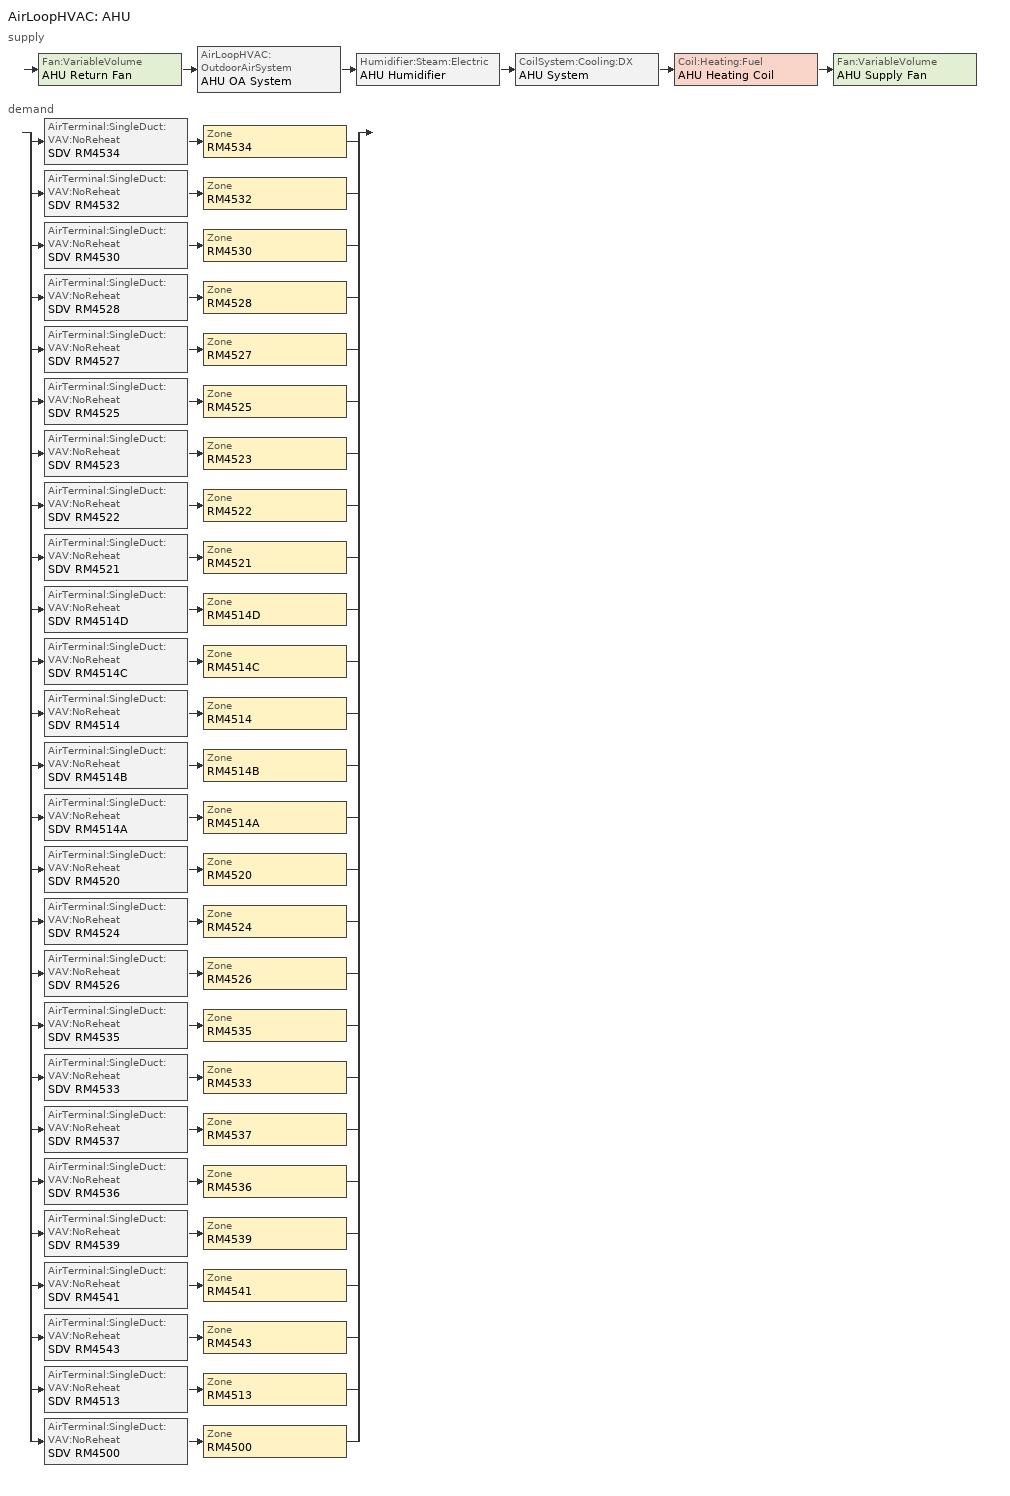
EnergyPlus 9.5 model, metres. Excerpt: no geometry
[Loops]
AirLoopHVAC 'AHU'
 supply: Fan:VariableVolume 'AHU Return Fan' > AirLoopHVAC:OutdoorAirSystem 'AHU OA System' > Humidifier:Steam:Electric 'AHU Humidifier' > CoilSystem:Cooling:DX 'AHU System' > Coil:Heating:Fuel 'AHU Heating Coil' > Fan:VariableVolume 'AHU Supply Fan'
 demand: split
  | AirTerminal:SingleDuct:VAV:NoReheat 'SDV RM4534' > Zone 'RM4534'
  | AirTerminal:SingleDuct:VAV:NoReheat 'SDV RM4532' > Zone 'RM4532'
  | AirTerminal:SingleDuct:VAV:NoReheat 'SDV RM4530' > Zone 'RM4530'
  | AirTerminal:SingleDuct:VAV:NoReheat 'SDV RM4528' > Zone 'RM4528'
  | AirTerminal:SingleDuct:VAV:NoReheat 'SDV RM4527' > Zone 'RM4527'
  | AirTerminal:SingleDuct:VAV:NoReheat 'SDV RM4525' > Zone 'RM4525'
  | AirTerminal:SingleDuct:VAV:NoReheat 'SDV RM4523' > Zone 'RM4523'
  | AirTerminal:SingleDuct:VAV:NoReheat 'SDV RM4522' > Zone 'RM4522'
  | AirTerminal:SingleDuct:VAV:NoReheat 'SDV RM4521' > Zone 'RM4521'
  | AirTerminal:SingleDuct:VAV:NoReheat 'SDV RM4514D' > Zone 'RM4514D'
  | AirTerminal:SingleDuct:VAV:NoReheat 'SDV RM4514C' > Zone 'RM4514C'
  | AirTerminal:SingleDuct:VAV:NoReheat 'SDV RM4514' > Zone 'RM4514'
  | AirTerminal:SingleDuct:VAV:NoReheat 'SDV RM4514B' > Zone 'RM4514B'
  | AirTerminal:SingleDuct:VAV:NoReheat 'SDV RM4514A' > Zone 'RM4514A'
  | AirTerminal:SingleDuct:VAV:NoReheat 'SDV RM4520' > Zone 'RM4520'
  | AirTerminal:SingleDuct:VAV:NoReheat 'SDV RM4524' > Zone 'RM4524'
  | AirTerminal:SingleDuct:VAV:NoReheat 'SDV RM4526' > Zone 'RM4526'
  | AirTerminal:SingleDuct:VAV:NoReheat 'SDV RM4535' > Zone 'RM4535'
  | AirTerminal:SingleDuct:VAV:NoReheat 'SDV RM4533' > Zone 'RM4533'
  | AirTerminal:SingleDuct:VAV:NoReheat 'SDV RM4537' > Zone 'RM4537'
  | AirTerminal:SingleDuct:VAV:NoReheat 'SDV RM4536' > Zone 'RM4536'
  | AirTerminal:SingleDuct:VAV:NoReheat 'SDV RM4539' > Zone 'RM4539'
  | AirTerminal:SingleDuct:VAV:NoReheat 'SDV RM4541' > Zone 'RM4541'
  | AirTerminal:SingleDuct:VAV:NoReheat 'SDV RM4543' > Zone 'RM4543'
  | AirTerminal:SingleDuct:VAV:NoReheat 'SDV RM4513' > Zone 'RM4513'
  | AirTerminal:SingleDuct:VAV:NoReheat 'SDV RM4500' > Zone 'RM4500'
[DesignSpecification:OutdoorAir] Outdoor Air Method=Sum; Outdoor Air Flow per Person {m3/s-person}=0.003125; Outdoor Air Flow per Zone Floor Area {m3/s-m2}=0.000375
SZ DSOA RM4534; SZ DSOA RM4532; SZ DSOA RM4530; SZ DSOA RM4528; SZ DSOA RM4527; SZ DSOA RM4525; SZ DSOA RM4523; SZ DSOA RM4522; SZ DSOA RM4521; SZ DSOA RM4514D; SZ DSOA RM4514C; SZ DSOA RM4514; SZ DSOA RM4514B; SZ DSOA RM4514A; SZ DSOA RM4520; SZ DSOA RM4524; SZ DSOA RM4526; SZ DSOA RM4535; SZ DSOA RM4533; SZ DSOA RM4537; SZ DSOA RM4536; SZ DSOA RM4539; SZ DSOA RM4541; SZ DSOA RM4543; SZ DSOA RM4513; SZ DSOA RM4500
[DesignSpecification:ZoneAirDistribution] Zone Air Distribution Effectiveness in Cooling Mode=1; Zone Air Distribution Effectiveness in Heating Mode=1
SZ DSZAD RM4534; SZ DSZAD RM4532; SZ DSZAD RM4530; SZ DSZAD RM4528; SZ DSZAD RM4527; SZ DSZAD RM4525; SZ DSZAD RM4523; SZ DSZAD RM4522; SZ DSZAD RM4521; SZ DSZAD RM4514D; SZ DSZAD RM4514C; SZ DSZAD RM4514; SZ DSZAD RM4514B; SZ DSZAD RM4514A; SZ DSZAD RM4520; SZ DSZAD RM4524; SZ DSZAD RM4526; SZ DSZAD RM4535; SZ DSZAD RM4533; SZ DSZAD RM4537; SZ DSZAD RM4536; SZ DSZAD RM4539; SZ DSZAD RM4541; SZ DSZAD RM4543; SZ DSZAD RM4513; SZ DSZAD RM4500
[Sizing:Zone] Zone Cooling Design Supply Air Temperature Input Method=SupplyAirTemperature; Zone Cooling Design Supply Air Temperature {C}=12.8; Zone Heating Design Supply Air Temperature Input Method=SupplyAirTemperature; Zone Heating Design Supply Air Temperature {C}=35; Zone Cooling Design Supply Air Humidity Ratio {kgWater/kgDryAir}=0.008; Zone Heating Design Supply Air Humidity Ratio {kgWater/kgDryAir}=0.008; Cooling Design Air Flow Method=Flow/Zone; Heating Design Air Flow Method=Flow/Zone
Name | Design Specification Outdoor Air Object | Cooling Design Air Flow Rate {m3/s} | Cooling Minimum Air Flow {m3/s} | Heating Design Air Flow Rate {m3/s} | Design Specification Zone Air Distribution Object
RM4534 | SZ DSOA RM4534 | 0.107 | 0.00623 | 0.107 | SZ DSZAD RM4534
RM4532 | SZ DSOA RM4532 | 0.17 | 0.00645 | 0.17 | SZ DSZAD RM4532
RM4530 | SZ DSOA RM4530 | 0.17 | 0.00672 | 0.17 | SZ DSZAD RM4530
RM4528 | SZ DSOA RM4528 | 0.17 | 0.00635 | 0.17 | SZ DSZAD RM4528
RM4527 | SZ DSOA RM4527 | 0.107 | 0.00652 | 0.107 | SZ DSZAD RM4527
RM4525 | SZ DSOA RM4525 | 0.382 | 0.03755 | 0.382 | SZ DSZAD RM4525
RM4523 | SZ DSOA RM4523 | 0.106 | 0.00684 | 0.106 | SZ DSZAD RM4523
RM4522 | SZ DSOA RM4522 | 0.17 | 0.00666 | 0.17 | SZ DSZAD RM4522
RM4521 | SZ DSOA RM4521 | 0.106 | 0.00731 | 0.106 | SZ DSZAD RM4521
RM4514D | SZ DSOA RM4514D | 0.17 | 0.00641 | 0.17 | SZ DSZAD RM4514D
RM4514C | SZ DSOA RM4514C | 0.212 | 0.00653 | 0.212 | SZ DSZAD RM4514C
RM4514 | SZ DSOA RM4514 | 0.416 | 0.02056 | 0.416 | SZ DSZAD RM4514
RM4514B | SZ DSOA RM4514B | 0.17 | 0.00607 | 0.17 | SZ DSZAD RM4514B
RM4514A | SZ DSOA RM4514A | 0.063 | 0.00597 | 0.063 | SZ DSZAD RM4514A
RM4520 | SZ DSOA RM4520 | 0.063 | 0.00625 | 0.063 | SZ DSZAD RM4520
RM4524 | SZ DSOA RM4524 | 0.106 | 0.00648 | 0.106 | SZ DSZAD RM4524
RM4526 | SZ DSOA RM4526 | 0.063 | 0.00564 | 0.063 | SZ DSZAD RM4526
RM4535 | SZ DSOA RM4535 | 0.063 | 0.00574 | 0.063 | SZ DSZAD RM4535
RM4533 | SZ DSOA RM4533 | 0.295 | 0.03078 | 0.295 | SZ DSZAD RM4533
RM4537 | SZ DSOA RM4537 | 0.295 | 0.02168 | 0.295 | SZ DSZAD RM4537
RM4536 | SZ DSOA RM4536 | 0.53 | 0.05078 | 0.53 | SZ DSZAD RM4536
RM4539 | SZ DSOA RM4539 | 0.094 | 0.0075 | 0.094 | SZ DSZAD RM4539
RM4541 | SZ DSOA RM4541 | 0.094 | 0.0076 | 0.094 | SZ DSZAD RM4541
RM4543 | SZ DSOA RM4543 | 0.232 | 0.011 | 0.232 | SZ DSZAD RM4543
RM4513 | SZ DSOA RM4513 | 0.232 | 0.01389 | 0.232 | SZ DSZAD RM4513
RM4500 | SZ DSOA RM4500 | 0.381 | 0.02887 | 0.381 | SZ DSZAD RM4500
[Sizing:System]
AHU: Type of Load to Size On=Total; Design Outdoor Air Flow Rate {m3/s}=5.147; Preheat Design Temperature {C}=2; Preheat Design Humidity Ratio {kgWater/kgDryAir}=0.008; Precool Design Temperature {C}=11; Precool Design Humidity Ratio {kgWater/kgDryAir}=0.008; Central Cooling Design Supply Air Temperature {C}=12.8; Central Heating Design Supply Air Temperature {C}=18.3; Type of Zone Sum to Use=NonCoincident; 100% Outdoor Air in Cooling=No; 100% Outdoor Air in Heating=No; Central Cooling Design Supply Air Humidity Ratio {kgWater/kgDryAir}=0.008; Central Heating Design Supply Air Humidity Ratio {kgWater/kgDryAir}=0.008; Cooling Supply Air Flow Rate Method=DesignDay; Heating Supply Air Flow Rate Method=DesignDay; System Outdoor Air Method=ZoneSum; Zone Maximum Outdoor Air Fraction=1; Cooling Design Capacity Method=CoolingDesignCapacity; Cooling Design Capacity {W}=89982; Heating Design Capacity Method=HeatingDesignCapacity; Heating Design Capacity {W}=43279; Central Cooling Capacity Control Method=OnOff
[ZoneControl:Thermostat] Control Type Schedule=HVACTemplate-Always 4; Control 1=tZaSet
Name | Zone or ZoneList
Thermostat RM4534 | RM4534
Thermostat RM4532 | RM4532
Thermostat RM4530 | RM4530
Thermostat RM4528 | RM4528
Thermostat RM4527 | RM4527
Thermostat RM4525 | RM4525
Thermostat RM4523 | RM4523
Thermostat RM4522 | RM4522
Thermostat RM4521 | RM4521
Thermostat RM4514D | RM4514D
Thermostat RM4514C | RM4514C
Thermostat RM4514 | RM4514
Thermostat RM4514B | RM4514B
Thermostat RM4514A | RM4514A
Thermostat RM4520 | RM4520
Thermostat RM4524 | RM4524
Thermostat RM4526 | RM4526
Thermostat RM4535 | RM4535
Thermostat RM4533 | RM4533
Thermostat RM4537 | RM4537
Thermostat RM4536 | RM4536
Thermostat RM4539 | RM4539
Thermostat RM4541 | RM4541
Thermostat RM4543 | RM4543
Thermostat RM4513 | RM4513
Thermostat RM4500 | RM4500
[ThermostatSetpoint:DualSetpoint]
tZaSet: Heating Setpoint Temperature Schedule=tSetHtg; Cooling Setpoint Temperature Schedule=tSetClg
[ZoneHVAC:Baseboard:Convective:Electric] Availability Schedule=heatAvail; Heating Design Capacity Method=HeatingDesignCapacity; Efficiency=1
Name | Heating Design Capacity {W}
Baseboard RM4534; Baseboard RM4527; Baseboard RM4514B | 630
Baseboard RM4532 | 1500
Baseboard RM4530; Baseboard RM4528; Baseboard RM4522 | 932
Baseboard RM4525 | 1398
Baseboard RM4523 | 466
Baseboard RM4521; Baseboard RM4514D | 755
Baseboard RM4514C | 1260
Baseboard RM4514 | 2205
Baseboard RM4514A; Baseboard RM4520; Baseboard RM4524 | 130
Baseboard RM4526 | 100
Baseboard RM4535; Baseboard RM4537 | 207
Baseboard RM4536 | 1994
Baseboard RM4539; Baseboard RM4541 | 260
Baseboard RM4543 | 200
Baseboard RM4513 | 230
Baseboard RM4533 | 390
[AirTerminal:SingleDuct:VAV:NoReheat] Zone Minimum Air Flow Input Method=FixedFlowRate
Name | Maximum Air Flow Rate {m3/s} | Fixed Minimum Air Flow Rate {m3/s}
SDV RM4534 | 0.107 | 0.00623
SDV RM4532 | 0.17 | 0.00645
SDV RM4530 | 0.17 | 0.00672
SDV RM4528 | 0.17 | 0.00635
SDV RM4527 | 0.107 | 0.00652
SDV RM4525 | 0.382 | 0.03755
SDV RM4523 | 0.106 | 0.00684
SDV RM4522 | 0.17 | 0.00666
SDV RM4521 | 0.106 | 0.00731
SDV RM4514D | 0.17 | 0.00641
SDV RM4514C | 0.212 | 0.00653
SDV RM4514 | 0.416 | 0.02056
SDV RM4514B | 0.17 | 0.00607
SDV RM4514A | 0.063 | 0.00597
SDV RM4520 | 0.063 | 0.00625
SDV RM4524 | 0.106 | 0.00648
SDV RM4526 | 0.063 | 0.00564
SDV RM4535 | 0.063 | 0.00574
SDV RM4533 | 0.295 | 0.03078
SDV RM4537 | 0.295 | 0.02168
SDV RM4536 | 0.53 | 0.05078
SDV RM4539 | 0.094 | 0.0075
SDV RM4541 | 0.094 | 0.0076
SDV RM4543 | 0.232 | 0.011
SDV RM4513 | 0.232 | 0.01389
SDV RM4500 | 0.381 | 0.02887
[Zone equipment]
RM4534: SDV RM4534, Baseboard RM4534
RM4532: SDV RM4532, Baseboard RM4532
RM4530: SDV RM4530, Baseboard RM4530
RM4528: SDV RM4528, Baseboard RM4528
RM4527: SDV RM4527, Baseboard RM4527
RM4525: SDV RM4525, Baseboard RM4525
RM4523: SDV RM4523, Baseboard RM4523
RM4522: SDV RM4522, Baseboard RM4522
RM4521: SDV RM4521, Baseboard RM4521
RM4514D: SDV RM4514D, Baseboard RM4514D
RM4514C: SDV RM4514C, Baseboard RM4514C
RM4514: SDV RM4514, Baseboard RM4514
RM4514B: SDV RM4514B, Baseboard RM4514B
RM4514A: SDV RM4514A, Baseboard RM4514A
RM4520: SDV RM4520, Baseboard RM4520
RM4524: SDV RM4524, Baseboard RM4524
RM4526: SDV RM4526, Baseboard RM4526
RM4535: SDV RM4535, Baseboard RM4535
RM4533: SDV RM4533, Baseboard RM4533
RM4537: SDV RM4537, Baseboard RM4537
RM4536: SDV RM4536, Baseboard RM4536
RM4539: SDV RM4539, Baseboard RM4539
RM4541: SDV RM4541, Baseboard RM4541
RM4543: SDV RM4543, Baseboard RM4543
RM4513: SDV RM4513, Baseboard RM4513
RM4500: SDV RM4500
[Fan:VariableVolume] Availability Schedule=ahuAvail; Fan Total Efficiency=0.7; Maximum Flow Rate {m3/s}=5.147; Fan Power Minimum Flow Rate Input Method=Fraction; Motor Efficiency=0.9; Motor In Airstream Fraction=1; Fan Power Coefficient 5=0
Name | Pressure Rise {Pa} | Fan Power Minimum Flow Fraction | Fan Power Coefficient 1 | Fan Power Coefficient 2 | Fan Power Coefficient 3 | Fan Power Coefficient 4
AHU Return Fan | 250 | 0 | 0.350712 | 0.308505 | -0.541374 | 0.871988
AHU Supply Fan | 620 | 0.25 | 0.0407599 | 0.088045 | -0.0729261 | 0.94374
[Coil:Cooling:DX:SingleSpeed]
AHU Cooling Coil: Availability Schedule=coolAvail; Gross Rated Total Cooling Capacity {W}=89982; Gross Rated Sensible Heat Ratio=0.661277; Gross Rated Cooling COP {W/W}=3; Rated Air Flow Rate {m3/s}=autosize; Rated Evaporator Fan Power Per Volume Flow Rate {W/(m3/s)}=773.3; Total Cooling Capacity Function of Temperature Curve=AHU DX Coil Cap-FT; Total Cooling Capacity Function of Flow Fraction Curve=AHU DX Coil Cap-FF; Energy Input Ratio Function of Temperature Curve=AHU DX Coil EIR-FT; Energy Input Ratio Function of Flow Fraction Curve=AHU DX Coil EIR-FF; Part Load Fraction Correlation Curve=AHU DX Coil PLF; Minimum Outdoor Dry-Bulb Temperature for Compressor Operation {C}=12.3; Condenser Type=AirCooled; Evaporative Condenser Effectiveness=0.9; Maximum Outdoor Dry-Bulb Temperature for Crankcase Heater Operation {C}=10; Basin Heater Setpoint Temperature {C}=2; Report ASHRAE Standard 127 Performance Ratings=No
[Coil:Heating:Fuel]
AHU Heating Coil: Availability Schedule=heatAvail; Fuel Type=NaturalGas; Burner Efficiency=0.8; Nominal Capacity {W}=43279; Parasitic Electric Load {W}=0; Part Load Fraction Correlation Curve=AHU Heating Coil PLF-FPLR; Parasitic Fuel Load {W}=0
[CoilSystem:Cooling:DX]
AHU System: Availability Schedule=coolAvail; Cooling Coil=AHU Cooling Coil; Dehumidification Control Type=None; Run on Sensible Load=Yes; Run on Latent Load=No; Outdoor Air DX Cooling Coil Leaving Minimum Air Temperature {C}=2
[Humidifier:Steam:Electric]
AHU Humidifier: Availability Schedule=heatAvail; Rated Capacity {m3/s}=2.3e-06; Rated Power {W}=6000; Rated Fan Power {W}=0; Standby Power {W}=0
[Controller:OutdoorAir]
AHU OA Controller: Minimum Outdoor Air Flow Rate {m3/s}=0; Maximum Outdoor Air Flow Rate {m3/s}=5.147; Economizer Control Type=DifferentialDryBulb; Economizer Control Action Type=ModulateFlow; Economizer Maximum Limit Dry-Bulb Temperature {C}=21; Lockout Type=NoLockout; Minimum Limit Type=FixedMinimum; Minimum Fraction of Outdoor Air Schedule=oaMinFrac
[AirLoopHVAC]
AHU: Design Supply Air Flow Rate {m3/s}=5.147
[EnergyManagementSystem:Sensor] Output:Variable or Output:Meter=Zone People Occupant Count
Name | Output:Variable or Output:Meter Index Key
occRM4534 | RM4534
occRM4532 | RM4532
occRM4530 | RM4530
occRM4528 | RM4528
occRM4527 | RM4527
occRM4525 | RM4525
occRM4523 | RM4523
occRM4522 | RM4522
occRM4521 | RM4521
occRM4514D | RM4514D
occRM4514C | RM4514C
occRM4514 | RM4514
occRM4514B | RM4514B
occRM4514A | RM4514A
occRM4520 | RM4520
occRM4524 | RM4524
occRM4526 | RM4526
occRM4535 | RM4535
occRM4533 | RM4533
occRM4537 | RM4537
occRM4536 | RM4536
occRM4539 | RM4539
occRM4541 | RM4541
occRM4543 | RM4543
occRM4513 | RM4513
occRM4500 | RM4500
[SetpointManager:OutdoorAirReset] Control Variable=Temperature; Setpoint at Outdoor Low Temperature {C}=18.3; Outdoor Low Temperature {C}=4.5; Setpoint at Outdoor High Temperature {C}=12.8; Outdoor High Temperature {C}=12.8
Name | Setpoint Node or NodeList
AHU Heating Supply Air Temp Manager | AHU Supply Path Inlet
AHU Cooling Supply Air Temp Manager | AHU Supply Fan Outlet
[SetpointManager:SingleZone:Humidity:Minimum]
AHU Humidification Setpoint Manager: Setpoint Node or NodeList=AHU Humidifier Outlet
[SetpointManager:MixedAir] Control Variable=Temperature
Name | Setpoint Node or NodeList
AHU Cooling Coil Air Temp Manager | AHU Mixed Air Nodes
AHU Heating Coil Air Temp Manager | AHU Heating Coil Outlet
[Schedule:Compact]
HVACTemplate-Always 4: Through: 12/31, For: AllDays, Until: 24:00, 4
[Schedule:Constant]
Name | Hourly Value
tSetHtg; tSetClg; ahuAvail; heatAvail; coolAvail | 1
oaMinFrac | 0.43
[Curve:Quadratic]
AHU DX Coil PLF: Coefficient1 Constant=0.85; Coefficient2 x=0.15; Coefficient3 x**2=0; Minimum Value of x=0; Maximum Value of x=1
[Curve:Cubic]
Name | Coefficient1 Constant | Coefficient2 x | Coefficient3 x**2 | Coefficient4 x**3 | Minimum Value of x | Maximum Value of x
AHU DX Coil Cap-FF | 0.472786 | 1.24334 | -1.03871 | 0.322578 | 0.5 | 1.5
AHU DX Coil EIR-FF | 1.00795 | 0.345441 | -0.692289 | 0.338899 | 0.5 | 1.5
AHU Heating Coil PLF-FPLR | 0.8 | 0.2 | 0 | 0 | 0 | 1
[Curve:Biquadratic] Minimum Value of x=12.77778; Maximum Value of x=23.88889; Minimum Value of y=23.88889; Maximum Value of y=46.11111
Name | Coefficient1 Constant | Coefficient2 x | Coefficient3 x**2 | Coefficient4 y | Coefficient5 y**2 | Coefficient6 x*y
AHU DX Coil Cap-FT | 0.476428 | 0.0401147 | 0.000226411 | -0.000827136 | -7.3224e-06 | -0.000446278
AHU DX Coil EIR-FT | 0.632475 | -0.0121321 | 0.000507773 | 0.0155377 | 0.00027284 | -0.000679201
